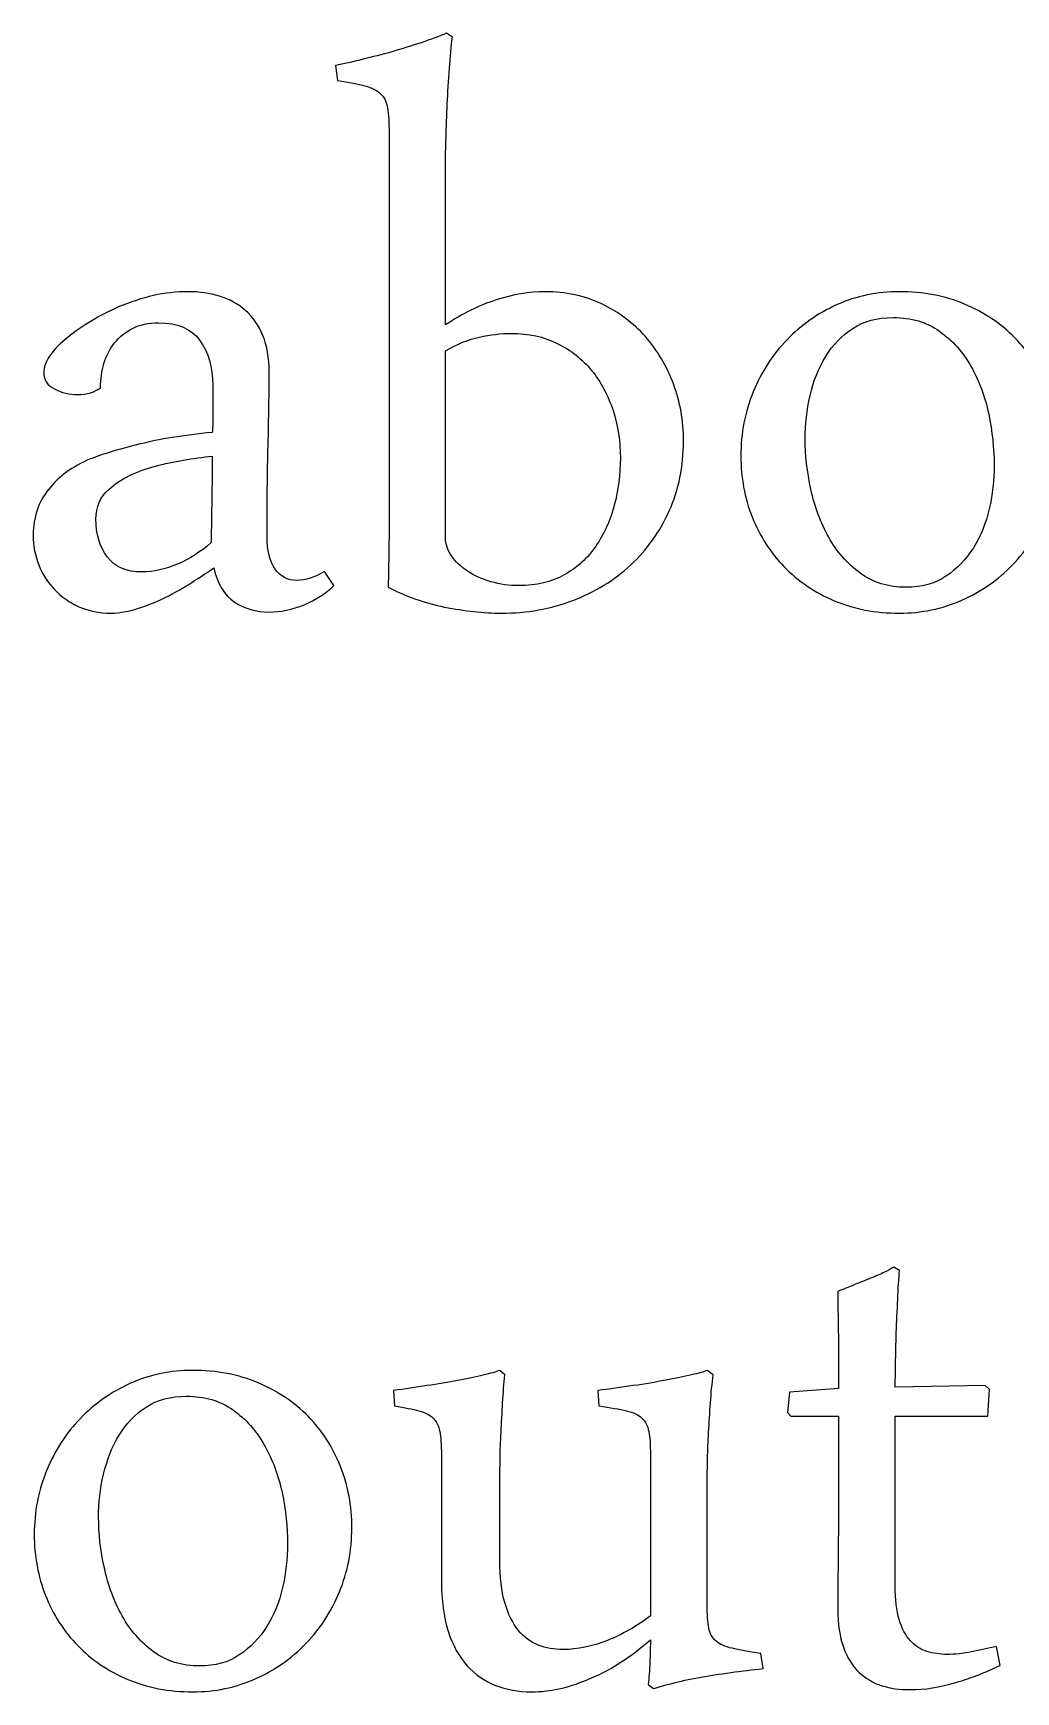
# Model space of a CAD drawing. Extents: x -303 to 288, y -142 to 145.
# Drawn here: x -26.48 to -18.77, y -122.49 to -109.47 of the extents above; entities that cross this region are included whole.
import ezdxf

# ---------------------------------------------------------------- set-up
doc = ezdxf.new("R2010")
doc.units = 0
doc.header["$MEASUREMENT"] = 0
doc.layers.add('LAYER_1', color=7, linetype='CONTINUOUS')

msp = doc.modelspace()

# ---------------------------------------------------------------- linework, layer by layer
at = {"layer": 'LAYER_1', "color": 250}
for points, knots in [([(-23.1894, -109.5019), (-23.1979, -109.571), (-23.2049, -109.6529), (-23.212, -109.746), (-23.212, -109.746), (-23.219, -109.8406), (-23.2247, -109.9337), (-23.2289, -110.0254), (-23.2289, -110.0254), (-23.2331, -110.1171), (-23.236, -110.2046), (-23.2388, -110.2879), (-23.2388, -110.2879), (-23.2416, -110.3711), (-23.243, -110.4375), (-23.243, -110.4868), (-23.243, -110.4868), (-23.243, -110.4868), (-23.243, -111.7597), (-23.243, -111.7597), (-23.243, -111.7597), (-23.1104, -111.6722), (-22.9791, -111.6059), (-22.8465, -111.5635), (-22.8465, -111.5635), (-22.7138, -111.5212), (-22.5854, -111.4986), (-22.4613, -111.4986), (-22.4613, -111.4986), (-22.299, -111.4986), (-22.1508, -111.5311), (-22.0168, -111.5946), (-22.0168, -111.5946), (-21.8841, -111.6581), (-21.7698, -111.7427), (-21.6739, -111.8514), (-21.6739, -111.8514), (-21.5793, -111.9586), (-21.5059, -112.0828), (-21.4537, -112.2225), (-21.4537, -112.2225), (-21.4001, -112.3636), (-21.3747, -112.5118), (-21.3747, -112.6698), (-21.3747, -112.6698), (-21.3747, -112.8702), (-21.4114, -113.0536), (-21.4862, -113.2187), (-21.4862, -113.2187), (-21.561, -113.3838), (-21.6626, -113.5264), (-21.7896, -113.6449), (-21.7896, -113.6449), (-21.918, -113.7634), (-22.069, -113.8551), (-22.2425, -113.9215), (-22.2425, -113.9215), (-22.4161, -113.9878), (-22.6038, -114.0217), (-22.8056, -114.0217), (-22.8056, -114.0217), (-22.9453, -114.0217), (-23.0934, -114.0047), (-23.2501, -113.9737), (-23.2501, -113.9737), (-23.4053, -113.9412), (-23.5534, -113.8904), (-23.6931, -113.8185), (-23.6931, -113.8185), (-23.6889, -113.6096), (-23.6861, -113.453), (-23.6861, -113.3514), (-23.6861, -113.3514), (-23.6861, -113.3514), (-23.6861, -110.2512), (-23.6861, -110.2512), (-23.6861, -110.2512), (-23.6861, -110.1708), (-23.6903, -110.1073), (-23.6974, -110.0579), (-23.6974, -110.0579), (-23.7058, -110.0099), (-23.7242, -109.9718), (-23.7538, -109.945), (-23.7538, -109.945), (-23.782, -109.9168), (-23.823, -109.897), (-23.8752, -109.8829), (-23.8752, -109.8829), (-23.9274, -109.8688), (-23.9994, -109.8547), (-24.0911, -109.842), (-24.0911, -109.842), (-24.0911, -109.842), (-24.1066, -109.722), (-24.1066, -109.722), (-24.1066, -109.722), (-24.0431, -109.7107), (-23.974, -109.6952), (-23.8963, -109.6755), (-23.8963, -109.6755), (-23.8187, -109.6571), (-23.7411, -109.636), (-23.6621, -109.6148), (-23.6621, -109.6148), (-23.5845, -109.5922), (-23.5083, -109.5682), (-23.4335, -109.5442), (-23.4335, -109.5442), (-23.3587, -109.5188), (-23.2924, -109.4948), (-23.2345, -109.4694), (-23.2345, -109.4694), (-23.2345, -109.4694), (-23.1894, -109.5019), (-23.1894, -109.5019)], [0, 0, 0, 0, 0.0333333, 0.0333333, 0.0333333, 0.0333333, 0.0666667, 0.0666667, 0.0666667, 0.0666667, 0.1, 0.1, 0.1, 0.1, 0.1333333, 0.1333333, 0.1333333, 0.1333333, 0.1666667, 0.1666667, 0.1666667, 0.1666667, 0.2, 0.2, 0.2, 0.2, 0.2333333, 0.2333333, 0.2333333, 0.2333333, 0.2666667, 0.2666667, 0.2666667, 0.2666667, 0.3, 0.3, 0.3, 0.3, 0.3333333, 0.3333333, 0.3333333, 0.3333333, 0.3666667, 0.3666667, 0.3666667, 0.3666667, 0.4, 0.4, 0.4, 0.4, 0.4333333, 0.4333333, 0.4333333, 0.4333333, 0.4666667, 0.4666667, 0.4666667, 0.4666667, 0.5, 0.5, 0.5, 0.5, 0.5333333, 0.5333333, 0.5333333, 0.5333333, 0.5666667, 0.5666667, 0.5666667, 0.5666667, 0.6, 0.6, 0.6, 0.6, 0.6333333, 0.6333333, 0.6333333, 0.6333333, 0.6666667, 0.6666667, 0.6666667, 0.6666667, 0.7, 0.7, 0.7, 0.7, 0.7333333, 0.7333333, 0.7333333, 0.7333333, 0.7666667, 0.7666667, 0.7666667, 0.7666667, 0.8, 0.8, 0.8, 0.8, 0.8333333, 0.8333333, 0.8333333, 0.8333333, 0.8666667, 0.8666667, 0.8666667, 0.8666667, 0.9, 0.9, 0.9, 0.9, 0.9333333, 0.9333333, 0.9333333, 0.9333333, 1, 1, 1, 1]), ([(-25.0747, -112.6035), (-25.0718, -112.5837), (-25.0704, -112.5598), (-25.0704, -112.5329), (-25.0704, -112.5329), (-25.0704, -112.5329), (-25.0704, -112.231), (-25.0704, -112.231), (-25.0704, -112.231), (-25.0704, -112.0899), (-25.1043, -111.9741), (-25.1706, -111.881), (-25.1706, -111.881), (-25.2383, -111.7893), (-25.347, -111.7427), (-25.4952, -111.7427), (-25.4952, -111.7427), (-25.5756, -111.7427), (-25.6433, -111.7583), (-25.6998, -111.7865), (-25.6998, -111.7865), (-25.7562, -111.8161), (-25.8042, -111.8528), (-25.8409, -111.9008), (-25.8409, -111.9008), (-25.8776, -111.9473), (-25.9058, -112.001), (-25.9241, -112.0616), (-25.9241, -112.0616), (-25.9411, -112.1223), (-25.951, -112.1858), (-25.951, -112.2521), (-25.951, -112.2521), (-25.9947, -112.2874), (-26.0554, -112.3058), (-26.133, -112.3058), (-26.133, -112.3058), (-26.1951, -112.3058), (-26.2557, -112.2916), (-26.3122, -112.262), (-26.3122, -112.262), (-26.3686, -112.2338), (-26.3969, -112.19), (-26.3969, -112.1322), (-26.3969, -112.1322), (-26.3969, -112.087), (-26.3799, -112.0419), (-26.3446, -111.9953), (-26.3446, -111.9953), (-26.3108, -111.9487), (-26.2656, -111.9022), (-26.2092, -111.857), (-26.2092, -111.857), (-26.1527, -111.8119), (-26.0892, -111.7681), (-26.0201, -111.7272), (-26.0201, -111.7272), (-25.9524, -111.6849), (-25.8818, -111.6496), (-25.8098, -111.6186), (-25.8098, -111.6186), (-25.625, -111.5395), (-25.443, -111.4986), (-25.2637, -111.4986), (-25.2637, -111.4986), (-25.1763, -111.4986), (-25.093, -111.5113), (-25.0168, -111.5339), (-25.0168, -111.5339), (-24.9392, -111.5579), (-24.8715, -111.5946), (-24.8136, -111.6454), (-24.8136, -111.6454), (-24.7557, -111.6976), (-24.7106, -111.7625), (-24.6767, -111.8429), (-24.6767, -111.8429), (-24.6443, -111.9219), (-24.6273, -112.0179), (-24.6273, -112.128), (-24.6273, -112.128), (-24.6273, -112.2931), (-24.6302, -112.4836), (-24.6358, -112.7009), (-24.6358, -112.7009), (-24.6414, -112.9168), (-24.6443, -113.1567), (-24.6443, -113.4219), (-24.6443, -113.4219), (-24.6443, -113.5292), (-24.6231, -113.6138), (-24.5822, -113.6731), (-24.5822, -113.6731), (-24.5413, -113.7338), (-24.4834, -113.7648), (-24.4086, -113.7648), (-24.4086, -113.7648), (-24.3423, -113.7648), (-24.2703, -113.7408), (-24.1941, -113.6943), (-24.1941, -113.6943), (-24.1941, -113.6943), (-24.1193, -113.8058), (-24.1193, -113.8058), (-24.1193, -113.8058), (-24.1828, -113.8664), (-24.2605, -113.9158), (-24.3522, -113.9553), (-24.3522, -113.9553), (-24.4453, -113.9934), (-24.5384, -114.0132), (-24.6316, -114.0132), (-24.6316, -114.0132), (-24.7275, -114.0132), (-24.8164, -113.9864), (-24.8983, -113.9342), (-24.8983, -113.9342), (-24.9801, -113.882), (-25.0337, -113.7916), (-25.062, -113.6661), (-25.062, -113.6661), (-25.0888, -113.6844), (-25.1325, -113.714), (-25.1904, -113.7521), (-25.1904, -113.7521), (-25.2482, -113.7902), (-25.3131, -113.8297), (-25.3879, -113.8707), (-25.3879, -113.8707), (-25.4627, -113.9102), (-25.5431, -113.9455), (-25.6278, -113.9751), (-25.6278, -113.9751), (-25.7139, -114.0061), (-25.7943, -114.0217), (-25.8719, -114.0217), (-25.8719, -114.0217), (-25.9622, -114.0217), (-26.0455, -114.0047), (-26.1203, -113.9709), (-26.1203, -113.9709), (-26.1951, -113.9384), (-26.2586, -113.8932), (-26.3122, -113.8368), (-26.3122, -113.8368), (-26.3658, -113.7804), (-26.4067, -113.7154), (-26.4364, -113.6435), (-26.4364, -113.6435), (-26.4646, -113.5701), (-26.4801, -113.4925), (-26.4801, -113.4092), (-26.4801, -113.4092), (-26.4801, -113.2681), (-26.4392, -113.1482), (-26.3573, -113.048), (-26.3573, -113.048), (-26.2769, -112.9464), (-26.1697, -112.8688), (-26.037, -112.8138), (-26.037, -112.8138), (-25.9411, -112.7757), (-25.8127, -112.7361), (-25.6504, -112.6966), (-25.6504, -112.6966), (-25.4895, -112.6557), (-25.2976, -112.6247), (-25.0747, -112.6035)], [0, 0, 0, 0, 0.0232558, 0.0232558, 0.0232558, 0.0232558, 0.0465116, 0.0465116, 0.0465116, 0.0465116, 0.0697674, 0.0697674, 0.0697674, 0.0697674, 0.0930233, 0.0930233, 0.0930233, 0.0930233, 0.1162791, 0.1162791, 0.1162791, 0.1162791, 0.1395349, 0.1395349, 0.1395349, 0.1395349, 0.1627907, 0.1627907, 0.1627907, 0.1627907, 0.1860465, 0.1860465, 0.1860465, 0.1860465, 0.2093023, 0.2093023, 0.2093023, 0.2093023, 0.2325581, 0.2325581, 0.2325581, 0.2325581, 0.255814, 0.255814, 0.255814, 0.255814, 0.2790698, 0.2790698, 0.2790698, 0.2790698, 0.3023256, 0.3023256, 0.3023256, 0.3023256, 0.3255814, 0.3255814, 0.3255814, 0.3255814, 0.3488372, 0.3488372, 0.3488372, 0.3488372, 0.372093, 0.372093, 0.372093, 0.372093, 0.3953488, 0.3953488, 0.3953488, 0.3953488, 0.4186047, 0.4186047, 0.4186047, 0.4186047, 0.4418605, 0.4418605, 0.4418605, 0.4418605, 0.4651163, 0.4651163, 0.4651163, 0.4651163, 0.4883721, 0.4883721, 0.4883721, 0.4883721, 0.5116279, 0.5116279, 0.5116279, 0.5116279, 0.5348837, 0.5348837, 0.5348837, 0.5348837, 0.5581395, 0.5581395, 0.5581395, 0.5581395, 0.5813953, 0.5813953, 0.5813953, 0.5813953, 0.6046512, 0.6046512, 0.6046512, 0.6046512, 0.627907, 0.627907, 0.627907, 0.627907, 0.6511628, 0.6511628, 0.6511628, 0.6511628, 0.6744186, 0.6744186, 0.6744186, 0.6744186, 0.6976744, 0.6976744, 0.6976744, 0.6976744, 0.7209302, 0.7209302, 0.7209302, 0.7209302, 0.744186, 0.744186, 0.744186, 0.744186, 0.7674419, 0.7674419, 0.7674419, 0.7674419, 0.7906977, 0.7906977, 0.7906977, 0.7906977, 0.8139535, 0.8139535, 0.8139535, 0.8139535, 0.8372093, 0.8372093, 0.8372093, 0.8372093, 0.8604651, 0.8604651, 0.8604651, 0.8604651, 0.8837209, 0.8837209, 0.8837209, 0.8837209, 0.9069767, 0.9069767, 0.9069767, 0.9069767, 0.9302326, 0.9302326, 0.9302326, 0.9302326, 0.9534884, 0.9534884, 0.9534884, 0.9534884, 1, 1, 1, 1]), ([(-20.9245, -112.7855), (-20.9245, -112.6091), (-20.8921, -112.4412), (-20.8272, -112.2846), (-20.8272, -112.2846), (-20.7623, -112.128), (-20.6748, -111.9911), (-20.5619, -111.8754), (-20.5619, -111.8754), (-20.4504, -111.7597), (-20.3192, -111.6679), (-20.1682, -111.6002), (-20.1682, -111.6002), (-20.0158, -111.5325), (-19.8535, -111.4986), (-19.68, -111.4986), (-19.68, -111.4986), (-19.4923, -111.4986), (-19.3215, -111.5311), (-19.1677, -111.596), (-19.1677, -111.596), (-19.0125, -111.6609), (-18.8813, -111.7498), (-18.7726, -111.8613), (-18.7726, -111.8613), (-18.664, -111.9727), (-18.5793, -112.104), (-18.52, -112.2535), (-18.52, -112.2535), (-18.4608, -112.4045), (-18.4311, -112.564), (-18.4311, -112.7347), (-18.4311, -112.7347), (-18.4311, -112.9139), (-18.4636, -113.0819), (-18.5285, -113.2371), (-18.5285, -113.2371), (-18.5934, -113.3937), (-18.6809, -113.5292), (-18.7938, -113.6449), (-18.7938, -113.6449), (-18.9053, -113.7606), (-19.0365, -113.8523), (-19.1903, -113.9201), (-19.1903, -113.9201), (-19.3427, -113.9878), (-19.5064, -114.0217), (-19.68, -114.0217), (-19.68, -114.0217), (-19.8676, -114.0217), (-20.037, -113.9892), (-20.1908, -113.9243), (-20.1908, -113.9243), (-20.3432, -113.8594), (-20.4744, -113.7705), (-20.5831, -113.659), (-20.5831, -113.659), (-20.6917, -113.5475), (-20.7764, -113.4163), (-20.8356, -113.2667), (-20.8356, -113.2667), (-20.8949, -113.1157), (-20.9245, -112.9563), (-20.9245, -112.7855)], [0, 0, 0, 0, 0.0588235, 0.0588235, 0.0588235, 0.0588235, 0.1176471, 0.1176471, 0.1176471, 0.1176471, 0.1764706, 0.1764706, 0.1764706, 0.1764706, 0.2352941, 0.2352941, 0.2352941, 0.2352941, 0.2941176, 0.2941176, 0.2941176, 0.2941176, 0.3529412, 0.3529412, 0.3529412, 0.3529412, 0.4117647, 0.4117647, 0.4117647, 0.4117647, 0.4705882, 0.4705882, 0.4705882, 0.4705882, 0.5294118, 0.5294118, 0.5294118, 0.5294118, 0.5882353, 0.5882353, 0.5882353, 0.5882353, 0.6470588, 0.6470588, 0.6470588, 0.6470588, 0.7058824, 0.7058824, 0.7058824, 0.7058824, 0.7647059, 0.7647059, 0.7647059, 0.7647059, 0.8235294, 0.8235294, 0.8235294, 0.8235294, 0.8823529, 0.8823529, 0.8823529, 0.8823529, 1, 1, 1, 1]), ([(-19.6263, -113.8185), (-19.505, -113.8185), (-19.4006, -113.7902), (-19.3145, -113.7324), (-19.3145, -113.7324), (-19.227, -113.6731), (-19.155, -113.5997), (-19.0986, -113.508), (-19.0986, -113.508), (-19.0421, -113.4177), (-19.0012, -113.3161), (-18.9744, -113.2032), (-18.9744, -113.2032), (-18.949, -113.0889), (-18.9363, -112.976), (-18.9363, -112.8631), (-18.9363, -112.8631), (-18.9363, -112.7319), (-18.9504, -112.5964), (-18.9786, -112.4582), (-18.9786, -112.4582), (-19.0083, -112.3213), (-19.0548, -112.1957), (-19.1183, -112.0842), (-19.1183, -112.0842), (-19.1804, -111.9727), (-19.2637, -111.881), (-19.3639, -111.8091), (-19.3639, -111.8091), (-19.4641, -111.7371), (-19.5868, -111.7018), (-19.7293, -111.7018), (-19.7293, -111.7018), (-19.8535, -111.7018), (-19.9594, -111.73), (-20.0454, -111.7865), (-20.0454, -111.7865), (-20.1329, -111.8429), (-20.2035, -111.9163), (-20.2585, -112.008), (-20.2585, -112.008), (-20.3135, -112.0983), (-20.3545, -112.2013), (-20.3813, -112.3142), (-20.3813, -112.3142), (-20.4067, -112.4271), (-20.4194, -112.54), (-20.4194, -112.6529), (-20.4194, -112.6529), (-20.4194, -112.7799), (-20.4053, -112.9111), (-20.3742, -113.0494), (-20.3742, -113.0494), (-20.3446, -113.1877), (-20.2966, -113.3133), (-20.2345, -113.4262), (-20.2345, -113.4262), (-20.171, -113.5391), (-20.0892, -113.6322), (-19.9876, -113.707), (-19.9876, -113.707), (-19.8874, -113.7818), (-19.766, -113.8185), (-19.6263, -113.8185)], [0, 0, 0, 0, 0.0588235, 0.0588235, 0.0588235, 0.0588235, 0.1176471, 0.1176471, 0.1176471, 0.1176471, 0.1764706, 0.1764706, 0.1764706, 0.1764706, 0.2352941, 0.2352941, 0.2352941, 0.2352941, 0.2941176, 0.2941176, 0.2941176, 0.2941176, 0.3529412, 0.3529412, 0.3529412, 0.3529412, 0.4117647, 0.4117647, 0.4117647, 0.4117647, 0.4705882, 0.4705882, 0.4705882, 0.4705882, 0.5294118, 0.5294118, 0.5294118, 0.5294118, 0.5882353, 0.5882353, 0.5882353, 0.5882353, 0.6470588, 0.6470588, 0.6470588, 0.6470588, 0.7058824, 0.7058824, 0.7058824, 0.7058824, 0.7647059, 0.7647059, 0.7647059, 0.7647059, 0.8235294, 0.8235294, 0.8235294, 0.8235294, 0.8823529, 0.8823529, 0.8823529, 0.8823529, 1, 1, 1, 1]), ([(-23.243, -113.4304), (-23.243, -113.4798), (-23.2275, -113.5264), (-23.195, -113.5729), (-23.195, -113.5729), (-23.164, -113.6181), (-23.1217, -113.6576), (-23.0694, -113.6929), (-23.0694, -113.6929), (-23.0172, -113.7267), (-22.9566, -113.755), (-22.886, -113.7747), (-22.886, -113.7747), (-22.8154, -113.7959), (-22.7421, -113.8058), (-22.6645, -113.8058), (-22.6645, -113.8058), (-22.529, -113.8058), (-22.4119, -113.7775), (-22.3103, -113.7211), (-22.3103, -113.7211), (-22.2101, -113.6646), (-22.1282, -113.5899), (-22.0633, -113.4967), (-22.0633, -113.4967), (-21.9984, -113.4022), (-21.9504, -113.2949), (-21.918, -113.175), (-21.918, -113.175), (-21.8869, -113.0565), (-21.87, -112.9323), (-21.87, -112.8053), (-21.87, -112.8053), (-21.87, -112.6741), (-21.8898, -112.5485), (-21.9279, -112.4299), (-21.9279, -112.4299), (-21.9674, -112.3114), (-22.0224, -112.207), (-22.0958, -112.1167), (-22.0958, -112.1167), (-22.1692, -112.0278), (-22.2581, -111.9572), (-22.3653, -111.905), (-22.3653, -111.905), (-22.4711, -111.8514), (-22.5911, -111.826), (-22.7265, -111.826), (-22.7265, -111.826), (-22.807, -111.826), (-22.8902, -111.8359), (-22.9763, -111.8542), (-22.9763, -111.8542), (-23.0638, -111.874), (-23.1527, -111.9092), (-23.243, -111.9629), (-23.243, -111.9629), (-23.243, -111.9629), (-23.243, -113.4304), (-23.243, -113.4304)], [0, 0, 0, 0, 0.0625, 0.0625, 0.0625, 0.0625, 0.125, 0.125, 0.125, 0.125, 0.1875, 0.1875, 0.1875, 0.1875, 0.25, 0.25, 0.25, 0.25, 0.3125, 0.3125, 0.3125, 0.3125, 0.375, 0.375, 0.375, 0.375, 0.4375, 0.4375, 0.4375, 0.4375, 0.5, 0.5, 0.5, 0.5, 0.5625, 0.5625, 0.5625, 0.5625, 0.625, 0.625, 0.625, 0.625, 0.6875, 0.6875, 0.6875, 0.6875, 0.75, 0.75, 0.75, 0.75, 0.8125, 0.8125, 0.8125, 0.8125, 0.875, 0.875, 0.875, 0.875, 1, 1, 1, 1]), ([(-25.0817, -113.4671), (-25.0817, -113.3514), (-25.0803, -113.2385), (-25.0775, -113.1284), (-25.0775, -113.1284), (-25.0761, -113.0184), (-25.0747, -112.9055), (-25.0747, -112.7898), (-25.0747, -112.7898), (-25.148, -112.7968), (-25.2242, -112.8081), (-25.299, -112.8208), (-25.299, -112.8208), (-25.3752, -112.8321), (-25.4486, -112.849), (-25.5206, -112.8674), (-25.5206, -112.8674), (-25.5925, -112.8871), (-25.6603, -112.9111), (-25.7238, -112.9422), (-25.7238, -112.9422), (-25.7859, -112.9718), (-25.8409, -113.0085), (-25.8846, -113.0494), (-25.8846, -113.0494), (-25.9538, -113.1101), (-25.9876, -113.1891), (-25.9876, -113.2851), (-25.9876, -113.2851), (-25.9876, -113.4008), (-25.958, -113.4981), (-25.8987, -113.5786), (-25.8987, -113.5786), (-25.8395, -113.659), (-25.7478, -113.6985), (-25.6236, -113.6985), (-25.6236, -113.6985), (-25.5361, -113.6985), (-25.443, -113.6773), (-25.347, -113.6364), (-25.347, -113.6364), (-25.251, -113.5955), (-25.1621, -113.5391), (-25.0817, -113.4671)], [0, 0, 0, 0, 0.0833333, 0.0833333, 0.0833333, 0.0833333, 0.1666667, 0.1666667, 0.1666667, 0.1666667, 0.25, 0.25, 0.25, 0.25, 0.3333333, 0.3333333, 0.3333333, 0.3333333, 0.4166667, 0.4166667, 0.4166667, 0.4166667, 0.5, 0.5, 0.5, 0.5, 0.5833333, 0.5833333, 0.5833333, 0.5833333, 0.6666667, 0.6666667, 0.6666667, 0.6666667, 0.75, 0.75, 0.75, 0.75, 0.8333333, 0.8333333, 0.8333333, 0.8333333, 1, 1, 1, 1]), ([(-19.6786, -119.1806), (-19.6842, -119.247), (-19.6899, -119.3232), (-19.6927, -119.4092), (-19.6927, -119.4092), (-19.6969, -119.4967), (-19.7012, -119.5828), (-19.704, -119.6703), (-19.704, -119.6703), (-19.7068, -119.7578), (-19.7082, -119.8382), (-19.7096, -119.9144), (-19.7096, -119.9144), (-19.711, -119.9906), (-19.7125, -120.0513), (-19.7125, -120.0979), (-19.7125, -120.0979), (-19.7125, -120.0979), (-19.0055, -120.0852), (-19.0055, -120.0852), (-19.0055, -120.0852), (-19.0055, -120.0852), (-18.9716, -120.1148), (-18.9716, -120.1148), (-18.9716, -120.1148), (-18.9716, -120.1148), (-18.9843, -120.325), (-18.9843, -120.325), (-18.9843, -120.325), (-18.9843, -120.325), (-19.7125, -120.325), (-19.7125, -120.325), (-19.7125, -120.325), (-19.7125, -120.325), (-19.7125, -121.6571), (-19.7125, -121.6571), (-19.7125, -121.6571), (-19.7125, -121.7644), (-19.7012, -121.8518), (-19.6814, -121.921), (-19.6814, -121.921), (-19.6602, -121.9901), (-19.632, -122.0452), (-19.5939, -122.0861), (-19.5939, -122.0861), (-19.5572, -122.1284), (-19.5135, -122.1566), (-19.4641, -122.1708), (-19.4641, -122.1708), (-19.4147, -122.1863), (-19.3611, -122.1947), (-19.3032, -122.1947), (-19.3032, -122.1947), (-19.2426, -122.1947), (-19.1791, -122.1877), (-19.1127, -122.1736), (-19.1127, -122.1736), (-19.0464, -122.1595), (-18.9815, -122.1454), (-18.918, -122.1327), (-18.918, -122.1327), (-18.918, -122.1327), (-18.8898, -122.2808), (-18.8898, -122.2808), (-18.8898, -122.2808), (-18.997, -122.333), (-19.1127, -122.3782), (-19.2369, -122.4149), (-19.2369, -122.4149), (-19.3611, -122.453), (-19.481, -122.4713), (-19.5967, -122.4713), (-19.5967, -122.4713), (-19.6758, -122.4713), (-19.7506, -122.4614), (-19.8169, -122.4403), (-19.8169, -122.4403), (-19.8846, -122.4191), (-19.9453, -122.3838), (-19.9975, -122.3344), (-19.9975, -122.3344), (-20.0497, -122.2851), (-20.0906, -122.2201), (-20.1188, -122.1383), (-20.1188, -122.1383), (-20.1485, -122.0565), (-20.1626, -121.9577), (-20.1626, -121.8391), (-20.1626, -121.8391), (-20.1626, -121.8391), (-20.1626, -121.7277), (-20.1626, -121.7277), (-20.1626, -121.7277), (-20.1626, -121.6769), (-20.1626, -121.5979), (-20.1612, -121.4878), (-20.1612, -121.4878), (-20.1598, -121.3763), (-20.1584, -121.2296), (-20.1584, -121.0447), (-20.1584, -121.0447), (-20.1584, -121.0447), (-20.1584, -120.325), (-20.1584, -120.325), (-20.1584, -120.325), (-20.1584, -120.325), (-20.5309, -120.325), (-20.5309, -120.325), (-20.5309, -120.325), (-20.5309, -120.325), (-20.5591, -120.2968), (-20.5591, -120.2968), (-20.5591, -120.2968), (-20.5591, -120.2968), (-20.5436, -120.136), (-20.5436, -120.136), (-20.5436, -120.136), (-20.5436, -120.136), (-20.1584, -120.1063), (-20.1584, -120.1063), (-20.1584, -120.1063), (-20.1584, -120.1063), (-20.1584, -119.7634), (-20.1584, -119.7634), (-20.1584, -119.7634), (-20.1584, -119.6943), (-20.1598, -119.6237), (-20.1612, -119.5532), (-20.1612, -119.5532), (-20.1626, -119.4812), (-20.1626, -119.4121), (-20.1626, -119.3457), (-20.1626, -119.3457), (-20.1217, -119.3288), (-20.0779, -119.3119), (-20.0342, -119.2935), (-20.0342, -119.2935), (-19.9904, -119.2766), (-19.9481, -119.2582), (-19.9058, -119.2427), (-19.9058, -119.2427), (-19.8649, -119.2258), (-19.8282, -119.2103), (-19.7971, -119.1947), (-19.7971, -119.1947), (-19.7647, -119.1792), (-19.7407, -119.1665), (-19.7237, -119.1552), (-19.7237, -119.1552), (-19.7237, -119.1552), (-19.6786, -119.1806), (-19.6786, -119.1806)], [0, 0, 0, 0, 0.025641, 0.025641, 0.025641, 0.025641, 0.0512821, 0.0512821, 0.0512821, 0.0512821, 0.0769231, 0.0769231, 0.0769231, 0.0769231, 0.1025641, 0.1025641, 0.1025641, 0.1025641, 0.1282051, 0.1282051, 0.1282051, 0.1282051, 0.1538462, 0.1538462, 0.1538462, 0.1538462, 0.1794872, 0.1794872, 0.1794872, 0.1794872, 0.2051282, 0.2051282, 0.2051282, 0.2051282, 0.2307692, 0.2307692, 0.2307692, 0.2307692, 0.2564103, 0.2564103, 0.2564103, 0.2564103, 0.2820513, 0.2820513, 0.2820513, 0.2820513, 0.3076923, 0.3076923, 0.3076923, 0.3076923, 0.3333333, 0.3333333, 0.3333333, 0.3333333, 0.3589744, 0.3589744, 0.3589744, 0.3589744, 0.3846154, 0.3846154, 0.3846154, 0.3846154, 0.4102564, 0.4102564, 0.4102564, 0.4102564, 0.4358974, 0.4358974, 0.4358974, 0.4358974, 0.4615385, 0.4615385, 0.4615385, 0.4615385, 0.4871795, 0.4871795, 0.4871795, 0.4871795, 0.5128205, 0.5128205, 0.5128205, 0.5128205, 0.5384615, 0.5384615, 0.5384615, 0.5384615, 0.5641026, 0.5641026, 0.5641026, 0.5641026, 0.5897436, 0.5897436, 0.5897436, 0.5897436, 0.6153846, 0.6153846, 0.6153846, 0.6153846, 0.6410256, 0.6410256, 0.6410256, 0.6410256, 0.6666667, 0.6666667, 0.6666667, 0.6666667, 0.6923077, 0.6923077, 0.6923077, 0.6923077, 0.7179487, 0.7179487, 0.7179487, 0.7179487, 0.7435897, 0.7435897, 0.7435897, 0.7435897, 0.7692308, 0.7692308, 0.7692308, 0.7692308, 0.7948718, 0.7948718, 0.7948718, 0.7948718, 0.8205128, 0.8205128, 0.8205128, 0.8205128, 0.8461538, 0.8461538, 0.8461538, 0.8461538, 0.8717949, 0.8717949, 0.8717949, 0.8717949, 0.8974359, 0.8974359, 0.8974359, 0.8974359, 0.9230769, 0.9230769, 0.9230769, 0.9230769, 0.9487179, 0.9487179, 0.9487179, 0.9487179, 1, 1, 1, 1]), ([(-26.4716, -121.2521), (-26.4716, -121.0757), (-26.4392, -120.9078), (-26.3743, -120.7512), (-26.3743, -120.7512), (-26.3094, -120.5946), (-26.2219, -120.4577), (-26.109, -120.342), (-26.109, -120.342), (-25.9975, -120.2263), (-25.8663, -120.1345), (-25.7153, -120.0668), (-25.7153, -120.0668), (-25.5629, -119.9991), (-25.4006, -119.9652), (-25.2271, -119.9652), (-25.2271, -119.9652), (-25.0394, -119.9652), (-24.8686, -119.9977), (-24.7148, -120.0626), (-24.7148, -120.0626), (-24.5596, -120.1275), (-24.4284, -120.2164), (-24.3197, -120.3279), (-24.3197, -120.3279), (-24.2111, -120.4393), (-24.1264, -120.5706), (-24.0671, -120.7201), (-24.0671, -120.7201), (-24.0079, -120.8711), (-23.9782, -121.0306), (-23.9782, -121.2013), (-23.9782, -121.2013), (-23.9782, -121.3805), (-24.0107, -121.5485), (-24.0756, -121.7037), (-24.0756, -121.7037), (-24.1405, -121.8603), (-24.228, -121.9958), (-24.3409, -122.1115), (-24.3409, -122.1115), (-24.4524, -122.2272), (-24.5836, -122.3189), (-24.7374, -122.3867), (-24.7374, -122.3867), (-24.8898, -122.4544), (-25.0535, -122.4883), (-25.2271, -122.4883), (-25.2271, -122.4883), (-25.4147, -122.4883), (-25.5841, -122.4558), (-25.7379, -122.3909), (-25.7379, -122.3909), (-25.8903, -122.326), (-26.0215, -122.2371), (-26.1302, -122.1256), (-26.1302, -122.1256), (-26.2388, -122.0141), (-26.3235, -121.8829), (-26.3827, -121.7333), (-26.3827, -121.7333), (-26.442, -121.5823), (-26.4716, -121.4229), (-26.4716, -121.2521)], [0, 0, 0, 0, 0.0588235, 0.0588235, 0.0588235, 0.0588235, 0.1176471, 0.1176471, 0.1176471, 0.1176471, 0.1764706, 0.1764706, 0.1764706, 0.1764706, 0.2352941, 0.2352941, 0.2352941, 0.2352941, 0.2941176, 0.2941176, 0.2941176, 0.2941176, 0.3529412, 0.3529412, 0.3529412, 0.3529412, 0.4117647, 0.4117647, 0.4117647, 0.4117647, 0.4705882, 0.4705882, 0.4705882, 0.4705882, 0.5294118, 0.5294118, 0.5294118, 0.5294118, 0.5882353, 0.5882353, 0.5882353, 0.5882353, 0.6470588, 0.6470588, 0.6470588, 0.6470588, 0.7058824, 0.7058824, 0.7058824, 0.7058824, 0.7647059, 0.7647059, 0.7647059, 0.7647059, 0.8235294, 0.8235294, 0.8235294, 0.8235294, 0.8823529, 0.8823529, 0.8823529, 0.8823529, 1, 1, 1, 1]), ([(-21.6513, -122.4304), (-21.6457, -122.3796), (-21.6415, -122.3217), (-21.6386, -122.254), (-21.6386, -122.254), (-21.6358, -122.1863), (-21.6344, -122.1284), (-21.6344, -122.079), (-21.6344, -122.079), (-21.7783, -122.2074), (-21.9322, -122.309), (-22.0958, -122.3796), (-22.0958, -122.3796), (-22.2595, -122.4516), (-22.4176, -122.4883), (-22.5686, -122.4883), (-22.5686, -122.4883), (-22.6702, -122.4883), (-22.7647, -122.4713), (-22.8494, -122.4375), (-22.8494, -122.4375), (-22.9355, -122.405), (-23.0102, -122.3528), (-23.0737, -122.2836), (-23.0737, -122.2836), (-23.1372, -122.2131), (-23.1866, -122.1228), (-23.2219, -122.0127), (-23.2219, -122.0127), (-23.2572, -121.9026), (-23.2755, -121.77), (-23.2755, -121.6148), (-23.2755, -121.6148), (-23.2755, -121.6148), (-23.2755, -120.627), (-23.2755, -120.627), (-23.2755, -120.627), (-23.2755, -120.5508), (-23.2798, -120.4901), (-23.2882, -120.445), (-23.2882, -120.445), (-23.2967, -120.4012), (-23.3136, -120.366), (-23.3404, -120.3406), (-23.3404, -120.3406), (-23.3658, -120.3137), (-23.4025, -120.294), (-23.4519, -120.2827), (-23.4519, -120.2827), (-23.4999, -120.27), (-23.5634, -120.2573), (-23.6438, -120.2432), (-23.6438, -120.2432), (-23.6438, -120.2432), (-23.6523, -120.1233), (-23.6523, -120.1233), (-23.6523, -120.1233), (-23.5634, -120.112), (-23.4759, -120.0993), (-23.3898, -120.0852), (-23.3898, -120.0852), (-23.3023, -120.0725), (-23.2219, -120.0583), (-23.1457, -120.0442), (-23.1457, -120.0442), (-23.0695, -120.0301), (-23.0032, -120.0174), (-22.9467, -120.0033), (-22.9467, -120.0033), (-22.8903, -119.9892), (-22.8466, -119.9765), (-22.8169, -119.9652), (-22.8169, -119.9652), (-22.8169, -119.9652), (-22.776, -119.9991), (-22.776, -119.9991), (-22.776, -119.9991), (-22.7845, -120.0682), (-22.7901, -120.1416), (-22.7943, -120.2206), (-22.7943, -120.2206), (-22.7986, -120.2982), (-22.8028, -120.3758), (-22.807, -120.4492), (-22.807, -120.4492), (-22.8113, -120.524), (-22.8141, -120.5946), (-22.8141, -120.6623), (-22.8141, -120.6623), (-22.8155, -120.73), (-22.8169, -120.7879), (-22.8169, -120.8387), (-22.8169, -120.8387), (-22.8169, -120.8387), (-22.8169, -121.4582), (-22.8169, -121.4582), (-22.8169, -121.4582), (-22.8169, -121.588), (-22.8042, -121.698), (-22.7774, -121.7869), (-22.7774, -121.7869), (-22.752, -121.8758), (-22.7167, -121.9492), (-22.6716, -122.0042), (-22.6716, -122.0042), (-22.6278, -122.0593), (-22.5756, -122.0988), (-22.5149, -122.1214), (-22.5149, -122.1214), (-22.4543, -122.1454), (-22.3894, -122.1566), (-22.3202, -122.1566), (-22.3202, -122.1566), (-22.2073, -122.1566), (-22.0916, -122.1327), (-21.9717, -122.0847), (-21.9717, -122.0847), (-21.8517, -122.0367), (-21.7388, -121.9718), (-21.6344, -121.8928), (-21.6344, -121.8928), (-21.6344, -121.8928), (-21.6344, -120.627), (-21.6344, -120.627), (-21.6344, -120.627), (-21.6344, -120.5508), (-21.6386, -120.4901), (-21.6471, -120.445), (-21.6471, -120.445), (-21.6556, -120.4012), (-21.6725, -120.366), (-21.7007, -120.3406), (-21.7007, -120.3406), (-21.7275, -120.3137), (-21.7685, -120.294), (-21.8221, -120.2827), (-21.8221, -120.2827), (-21.8757, -120.27), (-21.9491, -120.2573), (-22.0394, -120.2432), (-22.0394, -120.2432), (-22.0394, -120.2432), (-22.0479, -120.1233), (-22.0479, -120.1233), (-22.0479, -120.1233), (-21.9547, -120.112), (-21.8616, -120.0993), (-21.7685, -120.0852), (-21.7685, -120.0852), (-21.6767, -120.0725), (-21.5921, -120.0569), (-21.5145, -120.0428), (-21.5145, -120.0428), (-21.4369, -120.0273), (-21.3705, -120.0132), (-21.3127, -120.0005), (-21.3127, -120.0005), (-21.2548, -119.9892), (-21.2125, -119.9765), (-21.1885, -119.9652), (-21.1885, -119.9652), (-21.1885, -119.9652), (-21.1419, -119.9991), (-21.1419, -119.9991), (-21.1419, -119.9991), (-21.1504, -120.0682), (-21.1575, -120.1416), (-21.1631, -120.2206), (-21.1631, -120.2206), (-21.1688, -120.2982), (-21.173, -120.3758), (-21.1772, -120.4492), (-21.1772, -120.4492), (-21.1815, -120.524), (-21.1843, -120.5946), (-21.1857, -120.6623), (-21.1857, -120.6623), (-21.1871, -120.73), (-21.1885, -120.7879), (-21.1885, -120.8387), (-21.1885, -120.8387), (-21.1885, -120.8387), (-21.1885, -121.801), (-21.1885, -121.801), (-21.1885, -121.801), (-21.1885, -121.8815), (-21.1843, -121.9436), (-21.1758, -121.9873), (-21.1758, -121.9873), (-21.1673, -122.0311), (-21.149, -122.0663), (-21.1194, -122.0903), (-21.1194, -122.0903), (-21.0911, -122.1157), (-21.0488, -122.1341), (-20.9938, -122.1468), (-20.9938, -122.1468), (-20.9387, -122.1595), (-20.8625, -122.1722), (-20.7666, -122.1863), (-20.7666, -122.1863), (-20.7666, -122.1863), (-20.7497, -122.3062), (-20.7497, -122.3062), (-20.7497, -122.3062), (-20.8329, -122.3147), (-20.9176, -122.3246), (-21.0037, -122.3373), (-21.0037, -122.3373), (-21.0911, -122.3486), (-21.173, -122.3627), (-21.252, -122.3754), (-21.252, -122.3754), (-21.331, -122.3895), (-21.4016, -122.405), (-21.4651, -122.4219), (-21.4651, -122.4219), (-21.5286, -122.4375), (-21.5766, -122.4516), (-21.609, -122.4629), (-21.609, -122.4629), (-21.609, -122.4629), (-21.6513, -122.4304), (-21.6513, -122.4304)], [0, 0, 0, 0, 0.0175439, 0.0175439, 0.0175439, 0.0175439, 0.0350877, 0.0350877, 0.0350877, 0.0350877, 0.0526316, 0.0526316, 0.0526316, 0.0526316, 0.0701754, 0.0701754, 0.0701754, 0.0701754, 0.0877193, 0.0877193, 0.0877193, 0.0877193, 0.1052632, 0.1052632, 0.1052632, 0.1052632, 0.122807, 0.122807, 0.122807, 0.122807, 0.1403509, 0.1403509, 0.1403509, 0.1403509, 0.1578947, 0.1578947, 0.1578947, 0.1578947, 0.1754386, 0.1754386, 0.1754386, 0.1754386, 0.1929825, 0.1929825, 0.1929825, 0.1929825, 0.2105263, 0.2105263, 0.2105263, 0.2105263, 0.2280702, 0.2280702, 0.2280702, 0.2280702, 0.245614, 0.245614, 0.245614, 0.245614, 0.2631579, 0.2631579, 0.2631579, 0.2631579, 0.2807018, 0.2807018, 0.2807018, 0.2807018, 0.2982456, 0.2982456, 0.2982456, 0.2982456, 0.3157895, 0.3157895, 0.3157895, 0.3157895, 0.3333333, 0.3333333, 0.3333333, 0.3333333, 0.3508772, 0.3508772, 0.3508772, 0.3508772, 0.3684211, 0.3684211, 0.3684211, 0.3684211, 0.3859649, 0.3859649, 0.3859649, 0.3859649, 0.4035088, 0.4035088, 0.4035088, 0.4035088, 0.4210526, 0.4210526, 0.4210526, 0.4210526, 0.4385965, 0.4385965, 0.4385965, 0.4385965, 0.4561404, 0.4561404, 0.4561404, 0.4561404, 0.4736842, 0.4736842, 0.4736842, 0.4736842, 0.4912281, 0.4912281, 0.4912281, 0.4912281, 0.5087719, 0.5087719, 0.5087719, 0.5087719, 0.5263158, 0.5263158, 0.5263158, 0.5263158, 0.5438596, 0.5438596, 0.5438596, 0.5438596, 0.5614035, 0.5614035, 0.5614035, 0.5614035, 0.5789474, 0.5789474, 0.5789474, 0.5789474, 0.5964912, 0.5964912, 0.5964912, 0.5964912, 0.6140351, 0.6140351, 0.6140351, 0.6140351, 0.6315789, 0.6315789, 0.6315789, 0.6315789, 0.6491228, 0.6491228, 0.6491228, 0.6491228, 0.6666667, 0.6666667, 0.6666667, 0.6666667, 0.6842105, 0.6842105, 0.6842105, 0.6842105, 0.7017544, 0.7017544, 0.7017544, 0.7017544, 0.7192982, 0.7192982, 0.7192982, 0.7192982, 0.7368421, 0.7368421, 0.7368421, 0.7368421, 0.754386, 0.754386, 0.754386, 0.754386, 0.7719298, 0.7719298, 0.7719298, 0.7719298, 0.7894737, 0.7894737, 0.7894737, 0.7894737, 0.8070175, 0.8070175, 0.8070175, 0.8070175, 0.8245614, 0.8245614, 0.8245614, 0.8245614, 0.8421053, 0.8421053, 0.8421053, 0.8421053, 0.8596491, 0.8596491, 0.8596491, 0.8596491, 0.877193, 0.877193, 0.877193, 0.877193, 0.8947368, 0.8947368, 0.8947368, 0.8947368, 0.9122807, 0.9122807, 0.9122807, 0.9122807, 0.9298246, 0.9298246, 0.9298246, 0.9298246, 0.9473684, 0.9473684, 0.9473684, 0.9473684, 0.9649123, 0.9649123, 0.9649123, 0.9649123, 1, 1, 1, 1]), ([(-25.1734, -122.2851), (-25.0521, -122.2851), (-24.9477, -122.2568), (-24.8616, -122.199), (-24.8616, -122.199), (-24.7741, -122.1397), (-24.7021, -122.0663), (-24.6457, -121.9746), (-24.6457, -121.9746), (-24.5892, -121.8843), (-24.5483, -121.7827), (-24.5215, -121.6698), (-24.5215, -121.6698), (-24.4961, -121.5555), (-24.4834, -121.4426), (-24.4834, -121.3297), (-24.4834, -121.3297), (-24.4834, -121.1985), (-24.4975, -121.063), (-24.5257, -120.9248), (-24.5257, -120.9248), (-24.5554, -120.7879), (-24.6019, -120.6623), (-24.6654, -120.5508), (-24.6654, -120.5508), (-24.7275, -120.4393), (-24.8108, -120.3476), (-24.911, -120.2757), (-24.911, -120.2757), (-25.0112, -120.2037), (-25.1339, -120.1684), (-25.2764, -120.1684), (-25.2764, -120.1684), (-25.4006, -120.1684), (-25.5065, -120.1966), (-25.5925, -120.2531), (-25.5925, -120.2531), (-25.68, -120.3095), (-25.7506, -120.3829), (-25.8056, -120.4746), (-25.8056, -120.4746), (-25.8606, -120.5649), (-25.9016, -120.6679), (-25.9284, -120.7808), (-25.9284, -120.7808), (-25.9538, -120.8937), (-25.9665, -121.0066), (-25.9665, -121.1195), (-25.9665, -121.1195), (-25.9665, -121.2465), (-25.9524, -121.3777), (-25.9213, -121.516), (-25.9213, -121.516), (-25.8917, -121.6543), (-25.8437, -121.7799), (-25.7816, -121.8928), (-25.7816, -121.8928), (-25.7181, -122.0057), (-25.6363, -122.0988), (-25.5347, -122.1736), (-25.5347, -122.1736), (-25.4345, -122.2484), (-25.3131, -122.2851), (-25.1734, -122.2851)], [0, 0, 0, 0, 0.0588235, 0.0588235, 0.0588235, 0.0588235, 0.1176471, 0.1176471, 0.1176471, 0.1176471, 0.1764706, 0.1764706, 0.1764706, 0.1764706, 0.2352941, 0.2352941, 0.2352941, 0.2352941, 0.2941176, 0.2941176, 0.2941176, 0.2941176, 0.3529412, 0.3529412, 0.3529412, 0.3529412, 0.4117647, 0.4117647, 0.4117647, 0.4117647, 0.4705882, 0.4705882, 0.4705882, 0.4705882, 0.5294118, 0.5294118, 0.5294118, 0.5294118, 0.5882353, 0.5882353, 0.5882353, 0.5882353, 0.6470588, 0.6470588, 0.6470588, 0.6470588, 0.7058824, 0.7058824, 0.7058824, 0.7058824, 0.7647059, 0.7647059, 0.7647059, 0.7647059, 0.8235294, 0.8235294, 0.8235294, 0.8235294, 0.8823529, 0.8823529, 0.8823529, 0.8823529, 1, 1, 1, 1])]:
    msp.add_open_spline(points, degree=3, knots=knots, dxfattribs=at)

doc.saveas('drawing.dxf')
